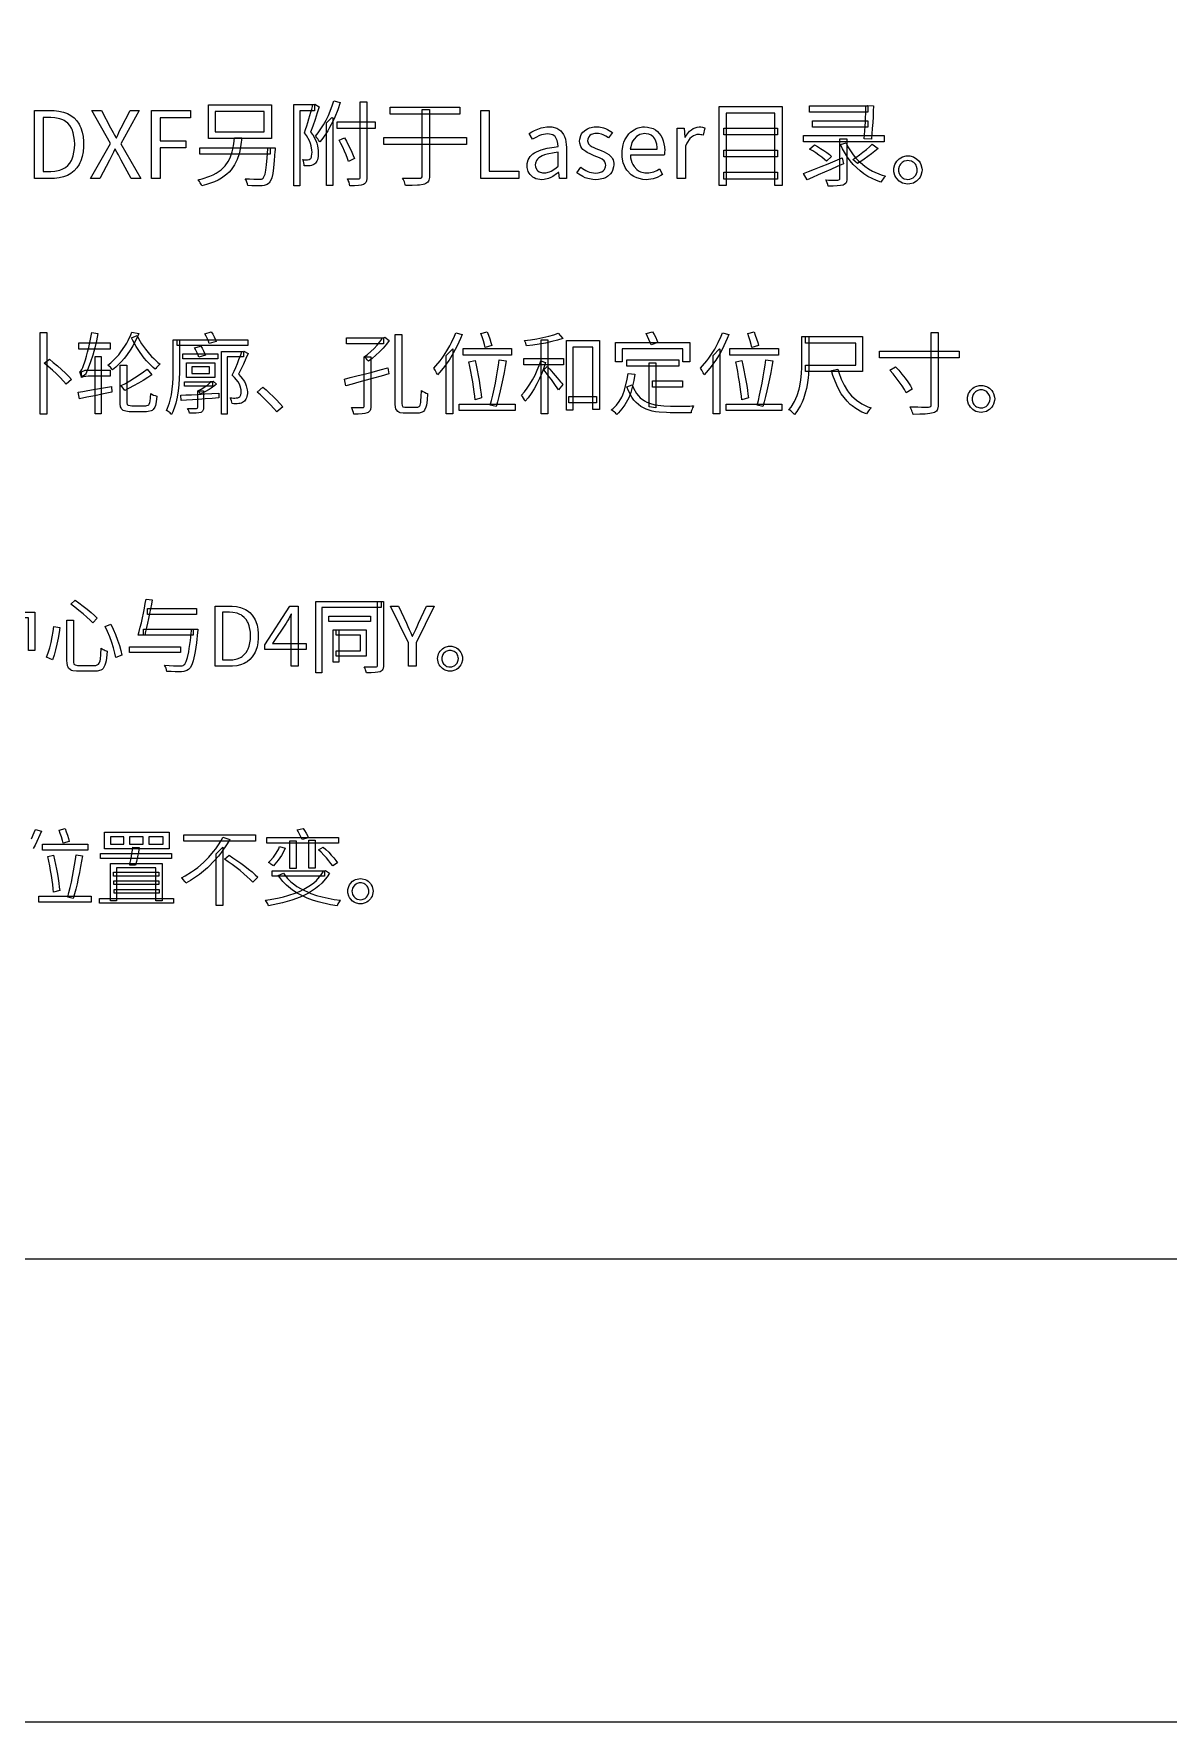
# Model space of a CAD drawing. Header units: millimetres. Extents: x 5 to 292, y 5 to 205.
# Drawn here: x 186.2 to 220.4, y 5 to 56 of the extents above; entities that cross this region are included whole.
import ezdxf

# ---------------------------------------------------------------- set-up
doc = ezdxf.new("R2010")
doc.units = ezdxf.units.MM
doc.layers.add('ANNOTATION', color=7, linetype='Continuous')
doc.layers.add('REFERENCE', color=8, linetype='Continuous')

msp = doc.modelspace()

# ---------------------------------------------------------------- linework, layer by layer
at = {"layer": 'ANNOTATION'}
for points in [[(186.209, 51.63), (186.209, 53.681), (186.722, 53.681), (186.799, 53.679), (186.944, 53.664), (187.077, 53.634), (187.197, 53.59), (187.253, 53.562), (187.305, 53.53), (187.4, 53.457), (187.481, 53.371), (187.549, 53.271), (187.578, 53.216), (187.603, 53.158), (187.644, 53.032), (187.672, 52.894), (187.685, 52.743), (187.687, 52.662), (187.685, 52.583), (187.672, 52.432), (187.644, 52.292), (187.603, 52.165), (187.578, 52.105), (187.549, 52.049), (187.481, 51.947), (187.401, 51.858), (187.307, 51.783), (187.256, 51.751), (187.201, 51.723), (187.083, 51.677), (186.952, 51.647), (186.809, 51.631), (186.732, 51.63), (186.209, 51.63)], [(187.9, 51.63), (188.498, 52.69), (187.939, 53.681), (188.224, 53.681), (188.504, 53.157), (188.543, 53.086), (188.58, 53.016), (188.619, 52.942), (188.666, 52.855), (188.678, 52.855), (188.717, 52.942), (188.751, 53.016), (188.786, 53.086), (188.823, 53.157), (189.097, 53.681), (189.369, 53.681), (188.809, 52.676), (189.411, 51.63), (189.125, 51.63), (188.823, 52.184), (188.781, 52.261), (188.737, 52.34), (188.692, 52.425), (188.644, 52.517), (188.633, 52.517), (188.589, 52.425), (188.547, 52.34), (188.507, 52.261), (188.468, 52.184), (188.174, 51.63), (187.9, 51.63)], [(189.738, 51.63), (189.738, 53.681), (190.919, 53.681), (190.919, 53.463), (189.996, 53.463), (189.996, 52.769), (190.779, 52.769), (190.779, 52.55), (189.996, 52.55), (189.996, 51.63), (189.738, 51.63)], [(191.456, 53.849), (193.359, 53.849), (193.359, 52.839), (191.456, 52.839), (191.456, 53.849)], [(191.664, 53.65), (191.664, 53.04), (193.141, 53.04), (193.141, 53.65), (191.664, 53.65)], [(194.031, 53.86), (194.664, 53.86), (194.664, 53.67), (194.219, 53.67), (194.219, 51.406), (194.031, 51.406), (194.031, 53.86)], [(194.599, 53.86), (194.633, 53.86), (194.666, 53.871), (194.801, 53.79), (194.741, 53.607), (194.676, 53.409), (194.609, 53.213), (194.543, 53.031), (194.607, 52.943), (194.699, 52.775), (194.728, 52.694), (194.747, 52.617), (194.77, 52.471), (194.773, 52.402), (194.767, 52.292), (194.749, 52.196), (194.735, 52.155), (194.693, 52.092), (194.666, 52.069), (194.638, 52.049), (194.569, 52.022), (194.529, 52.016), (194.444, 52.009), (194.35, 52.01), (194.347, 52.055), (194.339, 52.105), (194.324, 52.155), (194.303, 52.198), (194.345, 52.195), (194.383, 52.193), (194.419, 52.193), (194.451, 52.195), (194.496, 52.202), (194.532, 52.22), (194.546, 52.233), (194.567, 52.273), (194.574, 52.3), (194.582, 52.36), (194.585, 52.425), (194.582, 52.484), (194.56, 52.616), (194.54, 52.689), (194.512, 52.765), (194.421, 52.925), (194.359, 53.009), (194.393, 53.11), (194.427, 53.215), (194.461, 53.323), (194.493, 53.43), (194.523, 53.535), (194.552, 53.634), (194.578, 53.725), (194.599, 53.804), (194.599, 53.86)], [(195.243, 53.978), (195.436, 53.927), (195.36, 53.703), (195.271, 53.482), (195.222, 53.375), (195.117, 53.17), (195.061, 53.072), (195.003, 52.979), (194.883, 52.811), (194.82, 52.735), (194.805, 52.76), (194.784, 52.789), (194.759, 52.822), (194.733, 52.855), (194.709, 52.885), (194.686, 52.909), (194.772, 53.012), (194.934, 53.252), (195.009, 53.388), (195.079, 53.532), (195.196, 53.826), (195.243, 53.978)], [(196.043, 53.947), (196.245, 53.947), (196.245, 51.677), (196.243, 51.632), (196.231, 51.559), (196.221, 51.53), (196.207, 51.506), (196.166, 51.466), (196.138, 51.45), (196.072, 51.43), (195.984, 51.417), (195.872, 51.411), (195.73, 51.411), (195.719, 51.458), (195.702, 51.514), (195.681, 51.57), (195.66, 51.618), (195.768, 51.616), (195.864, 51.614), (195.939, 51.614), (195.984, 51.616), (196.013, 51.62), (196.031, 51.63), (196.04, 51.646), (196.043, 51.674), (196.043, 53.947)], [(196.945, 53.782), (199.049, 53.782), (199.049, 53.572), (196.945, 53.572), (196.945, 53.782)], [(197.913, 53.712), (198.134, 53.712), (198.134, 51.714), (198.132, 51.66), (198.114, 51.575), (198.099, 51.543), (198.079, 51.517), (198.022, 51.475), (197.985, 51.459), (197.942, 51.446), (197.832, 51.43), (197.766, 51.425), (197.606, 51.421), (197.409, 51.42), (197.401, 51.452), (197.389, 51.49), (197.374, 51.529), (197.357, 51.57), (197.339, 51.608), (197.322, 51.641), (197.434, 51.637), (197.541, 51.635), (197.638, 51.636), (197.721, 51.637), (197.787, 51.638), (197.829, 51.638), (197.869, 51.642), (197.894, 51.653), (197.908, 51.676), (197.913, 51.714), (197.913, 53.712)], [(199.678, 51.63), (199.678, 53.681), (199.936, 53.681), (199.936, 51.851), (200.834, 51.851), (200.834, 51.63), (199.678, 51.63)], [(206.879, 53.807), (208.779, 53.807), (208.779, 51.422), (208.561, 51.422), (208.561, 53.6), (207.089, 53.6), (207.089, 51.422), (206.879, 51.422), (206.879, 53.807)], [(209.611, 53.824), (211.371, 53.824), (211.371, 53.631), (209.611, 53.631), (209.611, 53.824)], [(211.309, 53.824), (211.334, 53.824), (211.371, 53.835), (211.536, 53.824), (211.533, 53.666), (211.526, 53.496), (211.515, 53.32), (211.504, 53.143), (211.491, 52.973), (211.477, 52.813), (211.259, 52.822), (211.269, 52.943), (211.278, 53.073), (211.286, 53.208), (211.294, 53.342), (211.3, 53.473), (211.305, 53.596), (211.308, 53.705), (211.309, 53.796), (211.309, 53.824)], [(186.467, 51.842), (186.699, 51.842), (186.814, 51.848), (186.969, 51.88), (187.059, 51.916), (187.101, 51.939), (187.14, 51.964), (187.21, 52.024), (187.27, 52.094), (187.32, 52.175), (187.341, 52.22), (187.376, 52.317), (187.416, 52.538), (187.421, 52.662), (187.416, 52.789), (187.376, 53.009), (187.341, 53.104), (187.32, 53.148), (187.27, 53.226), (187.21, 53.295), (187.14, 53.352), (187.101, 53.377), (187.059, 53.399), (186.969, 53.434), (186.814, 53.465), (186.699, 53.471), (186.467, 53.471), (186.467, 51.842)], [(195.022, 53.306), (195.187, 53.474), (195.212, 53.463), (195.212, 51.42), (195.022, 51.42), (195.022, 53.306)], [(195.346, 53.337), (196.494, 53.337), (196.494, 53.141), (195.346, 53.141), (195.346, 53.337)], [(201.523, 51.593), (201.461, 51.596), (201.348, 51.622), (201.296, 51.644), (201.248, 51.672), (201.169, 51.745), (201.138, 51.79), (201.113, 51.841), (201.084, 51.958), (201.081, 52.024), (201.084, 52.084), (201.112, 52.195), (201.168, 52.29), (201.251, 52.371), (201.303, 52.406), (201.363, 52.438), (201.507, 52.495), (201.684, 52.541), (201.895, 52.578), (202.013, 52.592), (202.006, 52.688), (201.986, 52.778), (201.97, 52.82), (201.923, 52.892), (201.892, 52.921), (201.855, 52.945), (201.758, 52.972), (201.699, 52.975), (201.634, 52.972), (201.51, 52.946), (201.451, 52.924), (201.341, 52.87), (201.243, 52.813), (201.145, 52.989), (201.221, 53.035), (201.307, 53.08), (201.404, 53.123), (201.508, 53.157), (201.564, 53.171), (201.68, 53.186), (201.741, 53.188), (201.829, 53.184), (201.979, 53.144), (202.042, 53.11), (202.096, 53.067), (202.181, 52.958), (202.212, 52.893), (202.236, 52.82), (202.264, 52.656), (202.267, 52.564), (202.267, 51.63), (202.057, 51.63), (202.035, 51.811), (202.027, 51.811), (201.972, 51.768), (201.855, 51.691), (201.793, 51.658), (201.728, 51.629), (201.593, 51.597), (201.523, 51.593)], [(203.146, 51.593), (203.067, 51.597), (202.912, 51.627), (202.836, 51.653), (202.764, 51.685), (202.637, 51.76), (202.581, 51.803), (202.704, 51.974), (202.754, 51.935), (202.858, 51.869), (202.911, 51.842), (202.966, 51.82), (203.088, 51.795), (203.154, 51.792), (203.225, 51.796), (203.338, 51.83), (203.38, 51.86), (203.412, 51.897), (203.449, 51.981), (203.454, 52.03), (203.451, 52.067), (203.425, 52.132), (203.402, 52.16), (203.343, 52.208), (203.27, 52.249), (203.19, 52.285), (203.107, 52.318), (203.001, 52.362), (202.898, 52.411), (202.849, 52.439), (202.765, 52.507), (202.73, 52.546), (202.702, 52.59), (202.669, 52.696), (202.665, 52.757), (202.668, 52.817), (202.699, 52.927), (202.726, 52.977), (202.76, 53.023), (202.85, 53.1), (202.905, 53.131), (202.967, 53.156), (203.108, 53.185), (203.188, 53.188), (203.257, 53.185), (203.388, 53.16), (203.45, 53.138), (203.508, 53.111), (203.612, 53.05), (203.658, 53.015), (203.535, 52.855), (203.455, 52.907), (203.374, 52.95), (203.331, 52.967), (203.24, 52.987), (203.191, 52.989), (203.123, 52.985), (203.016, 52.953), (202.976, 52.924), (202.947, 52.89), (202.912, 52.812), (202.908, 52.769), (202.911, 52.735), (202.934, 52.676), (202.954, 52.651), (202.979, 52.628), (203.04, 52.588), (203.076, 52.571), (203.153, 52.539), (203.235, 52.505), (203.319, 52.473), (203.402, 52.438), (203.48, 52.398), (203.55, 52.351), (203.582, 52.325), (203.635, 52.263), (203.656, 52.227), (203.674, 52.188), (203.694, 52.096), (203.697, 52.044), (203.693, 51.983), (203.662, 51.87), (203.634, 51.817), (203.599, 51.768), (203.507, 51.686), (203.45, 51.653), (203.385, 51.627), (203.233, 51.597), (203.146, 51.593)], [(204.674, 51.593), (204.574, 51.599), (204.39, 51.647), (204.304, 51.688), (204.226, 51.741), (204.095, 51.877), (204.043, 51.961), (204.02, 52.007), (203.984, 52.104), (203.952, 52.268), (203.946, 52.388), (203.95, 52.479), (203.978, 52.646), (204.002, 52.722), (204.033, 52.793), (204.109, 52.919), (204.154, 52.974), (204.204, 53.023), (204.314, 53.103), (204.374, 53.134), (204.436, 53.158), (204.562, 53.185), (204.626, 53.188), (204.72, 53.183), (204.885, 53.139), (204.956, 53.101), (205.02, 53.053), (205.122, 52.93), (205.162, 52.854), (205.193, 52.77), (205.229, 52.58), (205.234, 52.475), (205.233, 52.434), (205.231, 52.396), (205.227, 52.361), (205.222, 52.329), (204.198, 52.329), (204.206, 52.251), (204.243, 52.11), (204.272, 52.048), (204.308, 51.992), (204.395, 51.899), (204.447, 51.863), (204.504, 51.834), (204.631, 51.802), (204.702, 51.797), (204.757, 51.799), (204.858, 51.815), (204.905, 51.829), (204.995, 51.868), (205.082, 51.918), (205.172, 51.747), (205.121, 51.716), (205.011, 51.662), (204.951, 51.638), (204.887, 51.618), (204.749, 51.596), (204.674, 51.593)], [(205.609, 51.63), (205.609, 53.149), (205.819, 53.149), (205.843, 52.872), (205.849, 52.872), (205.89, 52.941), (205.986, 53.056), (206.041, 53.103), (206.098, 53.14), (206.218, 53.183), (206.28, 53.188), (206.329, 53.187), (206.371, 53.181), (206.408, 53.171), (206.443, 53.155), (206.395, 52.934), (206.358, 52.944), (206.325, 52.952), (206.29, 52.957), (206.247, 52.959), (206.2, 52.954), (206.1, 52.914), (206.048, 52.879), (205.997, 52.832), (205.906, 52.696), (205.866, 52.606), (205.866, 51.63), (205.609, 51.63)], [(207.025, 53.146), (208.642, 53.146), (208.642, 52.945), (207.025, 52.945), (207.025, 53.146)], [(209.695, 53.373), (211.371, 53.373), (211.371, 53.18), (209.695, 53.18), (209.695, 53.373)], [(192.246, 52.853), (192.467, 52.853), (192.44, 52.653), (192.405, 52.463), (192.383, 52.373), (192.325, 52.2), (192.289, 52.118), (192.247, 52.039), (192.144, 51.891), (192.082, 51.822), (192.012, 51.757), (191.847, 51.637), (191.75, 51.582), (191.644, 51.531), (191.399, 51.443), (191.26, 51.406), (191.247, 51.435), (191.23, 51.467), (191.209, 51.501), (191.186, 51.535), (191.163, 51.565), (191.14, 51.59), (191.272, 51.623), (191.502, 51.699), (191.6, 51.743), (191.689, 51.79), (191.842, 51.895), (191.905, 51.953), (191.962, 52.014), (192.055, 52.144), (192.092, 52.213), (192.123, 52.285), (192.174, 52.436), (192.192, 52.515), (192.222, 52.68), (192.246, 52.853)], [(191.202, 52.556), (193.326, 52.556), (193.326, 52.363), (191.202, 52.363), (191.202, 52.556)], [(193.251, 52.556), (193.474, 52.556), (193.474, 52.556), (193.473, 52.537), (193.471, 52.518), (193.47, 52.497), (193.468, 52.476), (193.466, 52.458), (193.445, 52.176), (193.422, 51.951), (193.397, 51.778), (193.369, 51.649), (193.353, 51.6), (193.316, 51.523), (193.295, 51.495), (193.273, 51.475), (193.226, 51.444), (193.201, 51.434), (193.144, 51.42), (193.077, 51.411), (192.999, 51.407), (192.892, 51.407), (192.77, 51.41), (192.643, 51.417), (192.636, 51.467), (192.62, 51.522), (192.598, 51.575), (192.57, 51.621), (192.701, 51.614), (192.824, 51.609), (192.925, 51.605), (192.99, 51.604), (193.03, 51.606), (193.06, 51.61), (193.084, 51.619), (193.108, 51.635), (193.124, 51.655), (193.153, 51.717), (193.166, 51.761), (193.19, 51.879), (193.212, 52.042), (193.232, 52.256), (193.251, 52.522), (193.251, 52.556)], [(195.405, 52.788), (195.568, 52.861), (195.624, 52.757), (195.681, 52.645), (195.736, 52.532), (195.787, 52.423), (195.831, 52.32), (195.864, 52.229), (195.69, 52.145), (195.658, 52.237), (195.615, 52.342), (195.566, 52.454), (195.513, 52.57), (195.459, 52.683), (195.405, 52.788)], [(196.751, 52.864), (199.245, 52.864), (199.245, 52.654), (196.751, 52.654), (196.751, 52.864)], [(204.195, 52.511), (205.01, 52.511), (205.008, 52.567), (204.996, 52.668), (204.971, 52.756), (204.933, 52.83), (204.91, 52.862), (204.884, 52.891), (204.824, 52.937), (204.755, 52.967), (204.675, 52.982), (204.632, 52.984), (204.58, 52.981), (204.479, 52.953), (204.432, 52.928), (204.387, 52.897), (204.309, 52.817), (204.275, 52.769), (204.247, 52.714), (204.207, 52.585), (204.195, 52.511)], [(209.423, 52.923), (211.866, 52.923), (211.866, 52.735), (209.423, 52.735), (209.423, 52.923)], [(209.611, 52.517), (209.753, 52.645), (209.845, 52.594), (209.941, 52.536), (210.036, 52.474), (210.127, 52.412), (210.206, 52.351), (210.268, 52.296), (210.12, 52.147), (210.06, 52.206), (209.982, 52.269), (209.893, 52.335), (209.799, 52.4), (209.704, 52.463), (209.611, 52.517)], [(210.525, 52.825), (210.738, 52.825), (210.738, 51.632), (210.737, 51.59), (210.724, 51.523), (210.713, 51.498), (210.698, 51.477), (210.652, 51.444), (210.621, 51.431), (210.545, 51.415), (210.447, 51.406), (210.324, 51.401), (210.173, 51.4), (210.161, 51.444), (210.144, 51.494), (210.122, 51.543), (210.1, 51.585), (210.182, 51.582), (210.258, 51.581), (210.328, 51.58), (210.389, 51.581), (210.436, 51.582), (210.467, 51.582), (210.495, 51.587), (210.513, 51.596), (210.522, 51.612), (210.525, 51.635), (210.525, 52.825)], [(210.713, 52.707), (210.769, 52.589), (210.907, 52.369), (210.988, 52.266), (211.078, 52.17), (211.281, 51.997), (211.393, 51.92), (211.512, 51.852), (211.767, 51.742), (211.902, 51.7), (211.879, 51.675), (211.853, 51.646), (211.827, 51.614), (211.803, 51.581), (211.782, 51.547), (211.766, 51.518), (211.626, 51.567), (211.366, 51.693), (211.246, 51.769), (211.133, 51.855), (210.928, 52.048), (210.836, 52.157), (210.752, 52.273), (210.606, 52.521), (210.545, 52.654), (210.713, 52.707)], [(211.502, 52.665), (211.682, 52.533), (211.583, 52.454), (211.477, 52.371), (211.368, 52.29), (211.26, 52.213), (211.156, 52.143), (211.057, 52.083), (210.915, 52.201), (211.011, 52.264), (211.114, 52.339), (211.221, 52.42), (211.324, 52.505), (211.42, 52.589), (211.502, 52.665)], [(201.595, 51.8), (201.649, 51.803), (201.754, 51.828), (201.804, 51.85), (201.854, 51.879), (201.959, 51.953), (202.013, 51.999), (202.013, 52.421), (201.892, 52.406), (201.688, 52.366), (201.606, 52.341), (201.536, 52.314), (201.429, 52.251), (201.391, 52.216), (201.363, 52.177), (201.331, 52.09), (201.327, 52.041), (201.332, 51.98), (201.371, 51.887), (201.405, 51.855), (201.446, 51.831), (201.542, 51.804), (201.595, 51.8)], [(207.025, 52.483), (208.642, 52.483), (208.642, 52.282), (207.025, 52.282), (207.025, 52.483)], [(209.426, 51.781), (209.581, 51.842), (209.762, 51.912), (209.96, 51.99), (210.169, 52.074), (210.382, 52.162), (210.595, 52.251), (210.637, 52.072), (210.446, 51.987), (210.251, 51.901), (210.059, 51.816), (209.873, 51.737), (209.699, 51.663), (209.538, 51.593), (209.426, 51.781)], [(212.577, 52.313), (212.636, 52.309), (212.743, 52.28), (212.792, 52.255), (212.838, 52.224), (212.915, 52.147), (212.946, 52.101), (212.972, 52.052), (213.001, 51.945), (213.005, 51.887), (213.001, 51.83), (212.972, 51.722), (212.946, 51.673), (212.915, 51.627), (212.838, 51.549), (212.792, 51.518), (212.743, 51.492), (212.636, 51.463), (212.577, 51.459), (212.52, 51.463), (212.412, 51.492), (212.363, 51.518), (212.317, 51.549), (212.24, 51.627), (212.209, 51.673), (212.184, 51.722), (212.155, 51.83), (212.152, 51.887), (212.155, 51.945), (212.184, 52.052), (212.209, 52.101), (212.24, 52.147), (212.318, 52.224), (212.364, 52.255), (212.414, 52.28), (212.521, 52.309), (212.577, 52.313)], [(212.577, 51.602), (212.635, 51.607), (212.736, 51.648), (212.78, 51.684), (212.816, 51.728), (212.857, 51.829), (212.862, 51.887), (212.86, 51.924), (212.841, 51.994), (212.825, 52.027), (212.804, 52.058), (212.753, 52.109), (212.722, 52.13), (212.689, 52.147), (212.616, 52.167), (212.577, 52.17), (212.54, 52.167), (212.47, 52.147), (212.437, 52.13), (212.406, 52.109), (212.354, 52.058), (212.333, 52.027), (212.316, 51.994), (212.297, 51.924), (212.294, 51.887), (212.297, 51.849), (212.316, 51.777), (212.333, 51.743), (212.354, 51.712), (212.406, 51.66), (212.437, 51.639), (212.47, 51.623), (212.54, 51.604), (212.577, 51.602)], [(207.025, 51.817), (208.642, 51.817), (208.642, 51.613), (207.025, 51.613), (207.025, 51.817)], [(186.372, 46.981), (186.582, 46.981), (186.582, 44.513), (186.372, 44.513), (186.372, 46.981)], [(187.629, 45.617), (187.623, 45.639), (187.614, 45.667), (187.604, 45.698), (187.593, 45.731), (187.581, 45.762), (187.57, 45.786), (187.586, 45.794), (187.617, 45.828), (187.632, 45.855), (187.662, 45.923), (187.693, 46.007), (187.714, 46.063), (187.742, 46.149), (187.775, 46.258), (187.81, 46.385), (187.846, 46.526), (187.88, 46.675), (187.91, 46.828), (187.932, 46.981), (188.12, 46.943), (188.078, 46.728), (188.025, 46.51), (187.964, 46.295), (187.897, 46.09), (187.828, 45.898), (187.758, 45.725), (187.758, 45.722), (187.758, 45.722), (187.739, 45.711), (187.718, 45.699), (187.693, 45.683), (187.668, 45.665), (187.648, 45.648), (187.634, 45.632), (187.629, 45.617)], [(189.146, 46.987), (189.358, 46.949), (189.274, 46.763), (189.173, 46.572), (189.115, 46.475), (188.984, 46.284), (188.911, 46.19), (188.832, 46.099), (188.657, 45.926), (188.56, 45.845), (188.542, 45.87), (188.52, 45.897), (188.496, 45.925), (188.469, 45.951), (188.444, 45.974), (188.421, 45.993), (188.511, 46.065), (188.674, 46.22), (188.747, 46.303), (188.815, 46.389), (188.936, 46.562), (188.989, 46.651), (189.036, 46.738), (189.115, 46.906), (189.146, 46.987)], [(191.348, 46.941), (191.544, 46.997), (191.586, 46.927), (191.627, 46.849), (191.662, 46.774), (191.686, 46.71), (191.482, 46.645), (191.46, 46.712), (191.427, 46.789), (191.388, 46.868), (191.348, 46.941)], [(198.925, 46.97), (199.116, 46.914), (199.069, 46.8), (198.967, 46.575), (198.91, 46.464), (198.85, 46.355), (198.723, 46.146), (198.656, 46.047), (198.587, 45.952), (198.446, 45.778), (198.374, 45.7), (198.361, 45.728), (198.344, 45.762), (198.323, 45.8), (198.3, 45.839), (198.279, 45.873), (198.259, 45.899), (198.324, 45.967), (198.452, 46.119), (198.514, 46.202), (198.575, 46.29), (198.689, 46.475), (198.743, 46.572), (198.795, 46.671), (198.885, 46.87), (198.925, 46.97)], [(199.687, 46.949), (199.878, 47), (199.916, 46.896), (199.955, 46.784), (199.989, 46.675), (200.015, 46.581), (199.814, 46.522), (199.792, 46.617), (199.761, 46.729), (199.725, 46.844), (199.687, 46.949)], [(202.021, 46.957), (202.155, 46.799), (202.002, 46.747), (201.827, 46.7), (201.639, 46.659), (201.443, 46.624), (201.248, 46.595), (201.059, 46.57), (201.051, 46.608), (201.037, 46.651), (201.019, 46.694), (201.003, 46.731), (201.183, 46.758), (201.371, 46.789), (201.556, 46.825), (201.732, 46.865), (201.889, 46.91), (202.021, 46.957)], [(204.671, 46.943), (204.869, 47), (204.915, 46.918), (204.962, 46.829), (205.002, 46.743), (205.028, 46.67), (204.821, 46.605), (204.796, 46.678), (204.759, 46.766), (204.716, 46.859), (204.671, 46.943)], [(206.98, 46.97), (207.171, 46.914), (207.125, 46.8), (207.022, 46.575), (206.965, 46.464), (206.905, 46.355), (206.778, 46.146), (206.711, 46.047), (206.642, 45.952), (206.501, 45.778), (206.429, 45.7), (206.416, 45.728), (206.399, 45.762), (206.378, 45.8), (206.355, 45.839), (206.334, 45.873), (206.314, 45.899), (206.379, 45.967), (206.507, 46.119), (206.569, 46.202), (206.63, 46.29), (206.744, 46.475), (206.798, 46.572), (206.85, 46.671), (206.94, 46.87), (206.98, 46.97)], [(207.742, 46.949), (207.933, 47), (207.971, 46.896), (208.01, 46.784), (208.044, 46.675), (208.07, 46.581), (207.869, 46.522), (207.847, 46.617), (207.816, 46.729), (207.78, 46.844), (207.742, 46.949)], [(213.284, 46.981), (213.496, 46.981), (213.496, 44.812), (213.494, 44.754), (213.477, 44.663), (213.461, 44.63), (213.441, 44.603), (213.38, 44.561), (213.341, 44.546), (213.24, 44.526), (213.104, 44.514), (212.935, 44.508), (212.734, 44.505), (212.726, 44.54), (212.712, 44.578), (212.696, 44.619), (212.679, 44.66), (212.661, 44.698), (212.643, 44.731), (212.765, 44.729), (212.881, 44.727), (212.987, 44.726), (213.079, 44.726), (213.198, 44.726), (213.239, 44.732), (213.266, 44.746), (213.28, 44.771), (213.284, 44.812), (213.284, 46.981)], [(187.543, 46.664), (188.493, 46.664), (188.493, 46.471), (187.543, 46.471), (187.543, 46.664)], [(189.302, 46.882), (189.343, 46.8), (189.439, 46.637), (189.494, 46.555), (189.552, 46.476), (189.675, 46.324), (189.739, 46.253), (189.805, 46.187), (189.934, 46.071), (189.997, 46.022), (189.972, 46.003), (189.945, 45.978), (189.917, 45.95), (189.892, 45.921), (189.869, 45.892), (189.849, 45.867), (189.785, 45.922), (189.653, 46.052), (189.586, 46.126), (189.52, 46.205), (189.394, 46.373), (189.334, 46.462), (189.277, 46.552), (189.176, 46.731), (189.133, 46.82), (189.302, 46.882)], [(190.397, 46.753), (190.583, 46.753), (190.583, 45.926), (190.581, 45.763), (190.574, 45.586), (190.562, 45.401), (190.542, 45.212), (190.512, 45.023), (190.471, 44.839), (190.446, 44.749), (190.383, 44.581), (190.346, 44.503), (190.325, 44.523), (190.299, 44.546), (190.27, 44.569), (190.24, 44.59), (190.212, 44.607), (190.188, 44.618), (190.222, 44.692), (190.279, 44.848), (190.302, 44.93), (190.338, 45.098), (190.364, 45.269), (190.38, 45.441), (190.39, 45.611), (190.396, 45.773), (190.397, 45.926), (190.397, 46.753)], [(190.51, 46.753), (192.65, 46.753), (192.65, 46.581), (190.51, 46.581), (190.51, 46.753)], [(191.039, 46.511), (191.227, 46.565), (191.267, 46.499), (191.308, 46.425), (191.342, 46.354), (191.364, 46.294), (191.17, 46.232), (191.149, 46.294), (191.117, 46.367), (191.079, 46.443), (191.039, 46.511)], [(192.457, 46.406), (192.492, 46.406), (192.521, 46.415), (192.655, 46.342), (192.589, 46.188), (192.514, 46.025), (192.436, 45.864), (192.36, 45.714), (192.434, 45.638), (192.542, 45.496), (192.576, 45.429), (192.6, 45.364), (192.629, 45.241), (192.634, 45.182), (192.632, 45.131), (192.619, 45.04), (192.607, 44.999), (192.591, 44.963), (192.547, 44.904), (192.518, 44.881), (192.487, 44.861), (192.451, 44.847), (192.412, 44.836), (192.371, 44.828), (192.325, 44.826), (192.274, 44.825), (192.221, 44.826), (192.169, 44.828), (192.164, 44.869), (192.153, 44.916), (192.137, 44.964), (192.116, 45.005), (192.166, 45.001), (192.214, 44.998), (192.258, 44.998), (192.296, 45), (192.321, 45.001), (192.345, 45.006), (192.367, 45.014), (192.387, 45.024), (192.403, 45.036), (192.427, 45.07), (192.435, 45.091), (192.445, 45.14), (192.449, 45.196), (192.444, 45.248), (192.415, 45.36), (192.391, 45.42), (192.357, 45.482), (192.249, 45.618), (192.175, 45.69), (192.23, 45.804), (192.282, 45.923), (192.332, 46.043), (192.379, 46.159), (192.421, 46.268), (192.457, 46.361), (192.457, 46.406)], [(195.625, 46.82), (196.747, 46.82), (196.747, 46.632), (195.625, 46.632), (195.625, 46.82)], [(196.691, 46.82), (196.739, 46.82), (196.78, 46.833), (196.919, 46.734), (196.832, 46.621), (196.733, 46.506), (196.625, 46.394), (196.514, 46.288), (196.401, 46.193), (196.291, 46.111), (196.275, 46.132), (196.253, 46.155), (196.229, 46.18), (196.206, 46.204), (196.184, 46.225), (196.162, 46.243), (196.262, 46.316), (196.362, 46.403), (196.459, 46.497), (196.55, 46.594), (196.629, 46.69), (196.691, 46.777), (196.691, 46.82)], [(197.091, 46.919), (197.292, 46.919), (197.292, 44.881), (197.294, 44.835), (197.306, 44.768), (197.316, 44.748), (197.332, 44.735), (197.383, 44.72), (197.419, 44.718), (197.48, 44.718), (197.582, 44.718), (197.686, 44.718), (197.757, 44.718), (197.782, 44.72), (197.822, 44.741), (197.837, 44.759), (197.85, 44.784), (197.869, 44.86), (197.875, 44.911), (197.884, 45.044), (197.891, 45.225), (197.934, 45.197), (197.984, 45.17), (198.033, 45.148), (198.076, 45.134), (198.061, 44.934), (198.039, 44.781), (198.023, 44.72), (197.978, 44.627), (197.949, 44.594), (197.914, 44.57), (197.823, 44.541), (197.768, 44.538), (197.698, 44.538), (197.582, 44.538), (197.466, 44.538), (197.394, 44.538), (197.338, 44.54), (197.247, 44.555), (197.21, 44.569), (197.18, 44.587), (197.134, 44.64), (197.118, 44.675), (197.106, 44.716), (197.093, 44.822), (197.091, 44.887), (197.091, 46.919)], [(198.64, 46.281), (198.839, 46.479), (198.842, 46.476), (198.842, 44.516), (198.64, 44.516), (198.64, 46.281)], [(199.148, 46.492), (200.611, 46.492), (200.611, 46.296), (199.148, 46.296), (199.148, 46.492)], [(201.505, 46.755), (201.704, 46.755), (201.704, 44.516), (201.505, 44.516), (201.505, 46.755)], [(202.267, 46.731), (203.266, 46.731), (203.266, 44.651), (203.063, 44.651), (203.063, 46.538), (202.464, 46.538), (202.464, 44.632), (202.267, 44.632), (202.267, 46.731)], [(203.747, 46.678), (205.992, 46.678), (205.992, 46.093), (205.785, 46.093), (205.785, 46.487), (203.946, 46.487), (203.946, 46.093), (203.747, 46.093), (203.747, 46.678)], [(206.695, 46.281), (206.894, 46.479), (206.897, 46.476), (206.897, 44.516), (206.695, 44.516), (206.695, 46.281)], [(207.203, 46.492), (208.666, 46.492), (208.666, 46.296), (207.203, 46.296), (207.203, 46.492)], [(209.375, 46.852), (209.59, 46.852), (209.59, 46.093), (209.586, 45.91), (209.573, 45.71), (209.563, 45.605), (209.533, 45.394), (209.513, 45.287), (209.488, 45.18), (209.422, 44.971), (209.382, 44.869), (209.334, 44.77), (209.22, 44.586), (209.152, 44.5), (209.132, 44.525), (209.105, 44.552), (209.074, 44.58), (209.042, 44.606), (209.012, 44.628), (208.985, 44.643), (209.049, 44.723), (209.156, 44.894), (209.199, 44.983), (209.236, 45.075), (209.294, 45.263), (209.316, 45.359), (209.347, 45.551), (209.364, 45.741), (209.372, 45.923), (209.375, 46.093), (209.375, 46.852)], [(209.49, 46.852), (211.209, 46.852), (211.209, 45.797), (209.49, 45.797), (209.49, 45.993), (211.002, 45.993), (211.002, 46.653), (209.49, 46.653), (209.49, 46.852)], [(186.501, 46.047), (186.654, 46.168), (186.773, 46.074), (186.897, 45.969), (187.022, 45.859), (187.139, 45.751), (187.243, 45.65), (187.325, 45.561), (187.159, 45.418), (187.081, 45.511), (186.981, 45.616), (186.866, 45.727), (186.744, 45.84), (186.621, 45.948), (186.501, 46.047)], [(188.04, 46.254), (188.22, 46.254), (188.22, 44.524), (188.04, 44.524), (188.04, 46.254)], [(188.789, 45.993), (188.99, 45.993), (188.99, 44.881), (188.992, 44.848), (189.005, 44.801), (189.017, 44.787), (189.035, 44.778), (189.097, 44.767), (189.141, 44.766), (189.218, 44.766), (189.347, 44.766), (189.479, 44.766), (189.57, 44.766), (189.597, 44.768), (189.639, 44.781), (189.655, 44.793), (189.668, 44.81), (189.688, 44.863), (189.695, 44.9), (189.705, 45), (189.713, 45.136), (189.752, 45.113), (189.801, 45.089), (189.852, 45.07), (189.898, 45.056), (189.891, 44.968), (189.87, 44.824), (189.856, 44.767), (189.839, 44.72), (189.792, 44.648), (189.762, 44.624), (189.727, 44.606), (189.638, 44.586), (189.584, 44.583), (189.52, 44.583), (189.413, 44.583), (189.291, 44.583), (189.183, 44.583), (189.122, 44.583), (189.06, 44.585), (188.958, 44.598), (188.918, 44.609), (188.884, 44.624), (188.834, 44.67), (188.817, 44.7), (188.805, 44.736), (188.79, 44.827), (188.789, 44.881), (188.789, 45.993)], [(190.682, 46.334), (191.745, 46.334), (191.745, 46.181), (190.682, 46.181), (190.682, 46.334)], [(190.795, 46.06), (191.651, 46.06), (191.651, 45.62), (190.795, 45.62), (190.795, 46.06)], [(190.953, 45.936), (190.953, 45.741), (191.485, 45.741), (191.485, 45.936), (190.953, 45.936)], [(191.85, 46.406), (192.518, 46.406), (192.518, 46.24), (192.027, 46.24), (192.027, 44.508), (191.85, 44.508), (191.85, 46.406)], [(195.563, 45.569), (195.738, 45.613), (195.939, 45.664), (196.161, 45.721), (196.397, 45.783), (196.639, 45.848), (196.879, 45.913), (196.906, 45.725), (196.677, 45.662), (196.445, 45.597), (196.217, 45.533), (195.998, 45.473), (195.793, 45.417), (195.609, 45.365), (195.563, 45.569)], [(196.162, 46.243), (196.36, 46.243), (196.36, 44.761), (196.359, 44.719), (196.348, 44.65), (196.338, 44.623), (196.324, 44.599), (196.282, 44.562), (196.253, 44.549), (196.184, 44.529), (196.095, 44.518), (195.983, 44.513), (195.845, 44.513), (195.836, 44.558), (195.821, 44.613), (195.801, 44.668), (195.781, 44.715), (195.888, 44.713), (195.986, 44.712), (196.108, 44.712), (196.135, 44.715), (196.151, 44.723), (196.159, 44.739), (196.162, 44.763), (196.162, 46.243)], [(199.325, 46.093), (199.507, 46.135), (199.541, 45.99), (199.573, 45.837), (199.603, 45.682), (199.631, 45.528), (199.656, 45.379), (199.676, 45.238), (199.693, 45.11), (199.706, 45), (199.507, 44.941), (199.497, 45.056), (199.482, 45.188), (199.462, 45.331), (199.439, 45.483), (199.412, 45.639), (199.384, 45.796), (199.354, 45.948), (199.325, 46.093)], [(200.235, 46.154), (200.447, 46.119), (200.416, 45.948), (200.383, 45.767), (200.346, 45.582), (200.307, 45.397), (200.267, 45.216), (200.226, 45.044), (200.184, 44.884), (200.144, 44.742), (199.967, 44.782), (200.007, 44.927), (200.046, 45.089), (200.084, 45.264), (200.121, 45.448), (200.155, 45.635), (200.187, 45.819), (200.214, 45.994), (200.235, 46.154)], [(201.494, 46.119), (201.637, 46.071), (201.584, 45.911), (201.521, 45.747), (201.45, 45.584), (201.372, 45.424), (201.289, 45.271), (201.201, 45.13), (201.112, 45.004), (201.022, 44.898), (201.001, 44.943), (200.972, 44.994), (200.94, 45.044), (200.912, 45.086), (200.998, 45.18), (201.084, 45.291), (201.167, 45.415), (201.247, 45.55), (201.321, 45.691), (201.388, 45.836), (201.446, 45.98), (201.494, 46.119)], [(200.976, 46.187), (202.174, 46.187), (202.174, 45.999), (200.976, 45.999), (200.976, 46.187)], [(201.69, 45.945), (201.721, 45.913), (201.763, 45.867), (201.814, 45.81), (201.87, 45.746), (201.929, 45.679), (201.987, 45.612), (202.042, 45.548), (202.09, 45.49), (202.129, 45.442), (202.155, 45.408), (202.031, 45.241), (201.992, 45.302), (201.94, 45.378), (201.879, 45.463), (201.814, 45.553), (201.748, 45.641), (201.685, 45.723), (201.63, 45.794), (201.588, 45.848), (201.69, 45.945)], [(204.093, 46.154), (205.662, 46.154), (205.662, 45.958), (204.093, 45.958), (204.093, 46.154)], [(204.762, 46.063), (204.971, 46.063), (204.971, 44.701), (204.762, 44.731), (204.762, 46.063)], [(207.38, 46.093), (207.562, 46.135), (207.596, 45.99), (207.628, 45.837), (207.658, 45.682), (207.686, 45.528), (207.711, 45.379), (207.731, 45.238), (207.748, 45.11), (207.761, 45), (207.562, 44.941), (207.552, 45.056), (207.537, 45.188), (207.518, 45.331), (207.494, 45.483), (207.467, 45.639), (207.439, 45.796), (207.409, 45.948), (207.38, 46.093)], [(208.29, 46.154), (208.502, 46.119), (208.471, 45.948), (208.438, 45.767), (208.401, 45.582), (208.362, 45.397), (208.322, 45.216), (208.281, 45.044), (208.239, 44.884), (208.199, 44.742), (208.022, 44.782), (208.062, 44.927), (208.101, 45.089), (208.139, 45.264), (208.176, 45.448), (208.21, 45.635), (208.242, 45.819), (208.269, 45.994), (208.29, 46.154)], [(211.722, 46.409), (214.13, 46.409), (214.13, 46.21), (211.722, 46.21), (211.722, 46.409)], [(212.03, 45.837), (212.2, 45.942), (212.3, 45.837), (212.399, 45.722), (212.493, 45.601), (212.579, 45.483), (212.652, 45.37), (212.704, 45.268), (212.522, 45.153), (212.472, 45.255), (212.402, 45.369), (212.319, 45.489), (212.226, 45.612), (212.129, 45.73), (212.03, 45.837)], [(187.629, 45.617), (187.629, 45.784), (187.739, 45.837), (188.488, 45.837), (188.488, 45.655), (187.822, 45.655), (187.758, 45.652), (187.7, 45.644), (187.655, 45.632), (187.629, 45.617)], [(189.611, 45.872), (189.75, 45.703), (189.626, 45.619), (189.488, 45.532), (189.344, 45.447), (189.199, 45.366), (189.06, 45.292), (188.931, 45.228), (188.821, 45.376), (188.948, 45.441), (189.085, 45.519), (189.228, 45.606), (189.369, 45.696), (189.499, 45.786), (189.611, 45.872)], [(190.738, 45.491), (191.584, 45.491), (191.584, 45.351), (190.738, 45.351), (190.738, 45.491)], [(191.514, 45.493), (191.56, 45.493), (191.6, 45.504), (191.705, 45.416), (191.654, 45.374), (191.541, 45.293), (191.478, 45.255), (191.348, 45.186), (191.219, 45.128), (191.2, 45.151), (191.177, 45.175), (191.153, 45.199), (191.133, 45.217), (191.24, 45.27), (191.346, 45.332), (191.441, 45.398), (191.514, 45.462), (191.514, 45.493)], [(204.129, 45.741), (204.332, 45.719), (204.301, 45.523), (204.208, 45.167), (204.147, 45.008), (204.113, 44.933), (204.035, 44.793), (203.945, 44.667), (203.843, 44.554), (203.787, 44.503), (203.77, 44.523), (203.744, 44.547), (203.714, 44.573), (203.683, 44.598), (203.652, 44.621), (203.623, 44.637), (203.678, 44.682), (203.778, 44.783), (203.863, 44.897), (203.936, 45.025), (203.967, 45.094), (204.021, 45.24), (204.102, 45.563), (204.129, 45.741)], [(204.257, 45.397), (204.295, 45.3), (204.386, 45.134), (204.44, 45.066), (204.498, 45.006), (204.629, 44.908), (204.7, 44.871), (204.776, 44.84), (204.939, 44.794), (205.026, 44.779), (205.212, 44.761), (205.412, 44.755), (205.508, 44.755), (205.66, 44.755), (205.833, 44.755), (205.918, 44.755), (205.994, 44.756), (206.058, 44.758), (206.105, 44.758), (206.09, 44.731), (206.075, 44.698), (206.06, 44.661), (206.047, 44.623), (206.036, 44.586), (206.029, 44.554), (205.895, 44.554), (205.401, 44.554), (205.284, 44.556), (205.063, 44.571), (204.959, 44.585), (204.86, 44.604), (204.678, 44.661), (204.594, 44.699), (204.515, 44.745), (204.371, 44.864), (204.306, 44.936), (204.245, 45.019), (204.139, 45.219), (204.093, 45.335), (204.257, 45.397)], [(204.867, 45.518), (205.771, 45.518), (205.771, 45.33), (204.867, 45.33), (204.867, 45.518)], [(210.465, 45.872), (210.494, 45.767), (210.565, 45.567), (210.653, 45.383), (210.758, 45.214), (210.817, 45.135), (210.88, 45.061), (211.023, 44.93), (211.186, 44.822), (211.37, 44.736), (211.469, 44.701), (211.444, 44.677), (211.418, 44.648), (211.392, 44.615), (211.368, 44.581), (211.347, 44.547), (211.329, 44.516), (211.192, 44.574), (211.005, 44.679), (210.892, 44.761), (210.839, 44.806), (210.741, 44.904), (210.568, 45.126), (210.495, 45.251), (210.428, 45.384), (210.315, 45.675), (210.269, 45.832), (210.465, 45.872)], [(187.524, 45.174), (187.662, 45.197), (187.817, 45.222), (187.986, 45.251), (188.164, 45.282), (188.348, 45.315), (188.531, 45.349), (188.545, 45.171), (188.287, 45.12), (188.029, 45.068), (187.785, 45.019), (187.567, 44.978), (187.524, 45.174)], [(190.62, 45.083), (190.773, 45.091), (190.949, 45.099), (191.142, 45.108), (191.346, 45.12), (191.558, 45.134), (191.772, 45.147), (191.769, 45), (191.565, 44.984), (191.361, 44.97), (191.162, 44.957), (190.972, 44.944), (190.795, 44.933), (190.633, 44.922), (190.62, 45.083)], [(191.133, 45.217), (191.31, 45.217), (191.31, 44.715), (191.306, 44.66), (191.292, 44.618), (191.282, 44.602), (191.248, 44.575), (191.224, 44.565), (191.165, 44.55), (191.091, 44.543), (190.998, 44.541), (190.883, 44.54), (190.875, 44.576), (190.862, 44.615), (190.846, 44.652), (190.829, 44.685), (190.916, 44.683), (190.995, 44.682), (191.056, 44.681), (191.093, 44.683), (191.113, 44.687), (191.125, 44.693), (191.131, 44.704), (191.133, 44.72), (191.133, 45.217)], [(193.52, 44.576), (193.43, 44.683), (193.332, 44.79), (193.229, 44.896), (193.126, 44.997), (193.025, 45.091), (192.927, 45.174), (193.101, 45.327), (193.2, 45.243), (193.305, 45.147), (193.411, 45.044), (193.516, 44.938), (193.614, 44.833), (193.702, 44.731), (193.52, 44.576)], [(202.34, 45.045), (203.175, 45.045), (203.175, 44.852), (202.34, 44.852), (202.34, 45.045)], [(214.788, 45.381), (214.844, 45.378), (214.947, 45.35), (214.994, 45.326), (215.038, 45.296), (215.112, 45.222), (215.142, 45.178), (215.167, 45.131), (215.195, 45.028), (215.199, 44.973), (215.195, 44.918), (215.167, 44.815), (215.142, 44.767), (215.112, 44.723), (215.038, 44.649), (214.994, 44.618), (214.947, 44.594), (214.844, 44.566), (214.788, 44.562), (214.733, 44.566), (214.63, 44.594), (214.582, 44.618), (214.538, 44.649), (214.465, 44.723), (214.435, 44.767), (214.411, 44.815), (214.383, 44.918), (214.38, 44.973), (214.383, 45.028), (214.411, 45.131), (214.435, 45.178), (214.465, 45.222), (214.539, 45.296), (214.584, 45.326), (214.632, 45.35), (214.734, 45.378), (214.788, 45.381)], [(214.788, 44.699), (214.843, 44.704), (214.941, 44.743), (214.982, 44.778), (215.017, 44.82), (215.057, 44.917), (215.062, 44.973), (215.059, 45.008), (215.041, 45.076), (215.025, 45.107), (215.006, 45.136), (214.957, 45.186), (214.927, 45.206), (214.895, 45.223), (214.826, 45.241), (214.788, 45.244), (214.752, 45.241), (214.685, 45.223), (214.653, 45.206), (214.624, 45.186), (214.574, 45.136), (214.554, 45.107), (214.538, 45.076), (214.519, 45.008), (214.517, 44.973), (214.519, 44.936), (214.538, 44.867), (214.554, 44.834), (214.574, 44.805), (214.624, 44.755), (214.653, 44.735), (214.685, 44.719), (214.752, 44.701), (214.788, 44.699)], [(199.032, 44.817), (200.721, 44.817), (200.721, 44.624), (199.032, 44.624), (199.032, 44.817)], [(207.087, 44.817), (208.776, 44.817), (208.776, 44.624), (207.087, 44.624), (207.087, 44.817)], [(187.302, 38.769), (187.428, 38.891), (187.548, 38.807), (187.673, 38.714), (187.799, 38.616), (187.916, 38.518), (188.019, 38.426), (188.102, 38.344), (187.968, 38.203), (187.888, 38.287), (187.787, 38.381), (187.672, 38.481), (187.548, 38.584), (187.423, 38.682), (187.302, 38.769)], [(189.577, 38.923), (189.762, 38.903), (189.737, 38.77), (189.709, 38.629), (189.68, 38.485), (189.65, 38.34), (189.619, 38.199), (189.589, 38.066), (189.56, 37.943), (189.532, 37.837), (189.337, 37.839), (189.367, 37.95), (189.398, 38.075), (189.431, 38.212), (189.463, 38.356), (189.494, 38.504), (189.523, 38.651), (189.551, 38.792), (189.577, 38.923)], [(194.701, 38.849), (196.676, 38.849), (196.676, 38.673), (194.881, 38.673), (194.881, 36.695), (194.701, 36.695), (194.701, 38.849)], [(196.562, 38.849), (196.745, 38.849), (196.745, 36.935), (196.744, 36.896), (196.732, 36.829), (196.722, 36.803), (196.708, 36.781), (196.668, 36.745), (196.641, 36.732), (196.575, 36.714), (196.487, 36.704), (196.372, 36.7), (196.228, 36.698), (196.223, 36.725), (196.214, 36.756), (196.203, 36.789), (196.19, 36.823), (196.176, 36.853), (196.161, 36.879), (196.272, 36.877), (196.374, 36.876), (196.502, 36.876), (196.532, 36.881), (196.55, 36.892), (196.559, 36.91), (196.562, 36.938), (196.562, 38.849)], [(184.218, 38.534), (186.213, 38.534), (186.213, 37.371), (186.022, 37.371), (186.022, 38.354), (184.403, 38.354), (184.403, 37.359), (184.218, 37.359), (184.218, 38.534)], [(187.186, 38.287), (187.379, 38.287), (187.379, 37.059), (187.381, 37.02), (187.396, 36.963), (187.41, 36.947), (187.43, 36.935), (187.499, 36.922), (187.547, 36.921), (187.638, 36.921), (187.778, 36.921), (187.924, 36.921), (188.025, 36.921), (188.061, 36.923), (188.118, 36.944), (188.14, 36.961), (188.158, 36.986), (188.185, 37.062), (188.194, 37.114), (188.208, 37.251), (188.218, 37.438), (188.244, 37.42), (188.274, 37.403), (188.305, 37.387), (188.338, 37.374), (188.369, 37.363), (188.396, 37.354), (188.389, 37.243), (188.366, 37.059), (188.351, 36.986), (188.333, 36.925), (188.28, 36.831), (188.246, 36.799), (188.206, 36.775), (188.099, 36.748), (188.032, 36.745), (187.964, 36.745), (187.847, 36.745), (187.714, 36.745), (187.599, 36.745), (187.532, 36.745), (187.469, 36.747), (187.364, 36.76), (187.323, 36.772), (187.288, 36.788), (187.235, 36.837), (187.217, 36.869), (187.203, 36.906), (187.188, 37.002), (187.186, 37.059), (187.186, 38.287)], [(189.617, 38.636), (191.099, 38.636), (191.099, 38.458), (189.617, 38.458), (189.617, 38.636)], [(191.656, 36.898), (191.656, 38.713), (192.109, 38.713), (192.178, 38.711), (192.306, 38.698), (192.424, 38.672), (192.53, 38.632), (192.579, 38.607), (192.625, 38.58), (192.709, 38.515), (192.781, 38.439), (192.841, 38.35), (192.866, 38.302), (192.889, 38.25), (192.925, 38.139), (192.95, 38.016), (192.962, 37.883), (192.963, 37.812), (192.962, 37.741), (192.95, 37.608), (192.925, 37.485), (192.889, 37.372), (192.866, 37.319), (192.841, 37.269), (192.781, 37.179), (192.71, 37.101), (192.627, 37.034), (192.582, 37.006), (192.533, 36.981), (192.429, 36.94), (192.313, 36.913), (192.186, 36.9), (192.119, 36.898), (191.656, 36.898)], [(191.884, 37.086), (192.089, 37.086), (192.191, 37.092), (192.328, 37.12), (192.408, 37.152), (192.445, 37.172), (192.479, 37.194), (192.541, 37.247), (192.594, 37.309), (192.639, 37.381), (192.657, 37.42), (192.688, 37.506), (192.724, 37.702), (192.728, 37.812), (192.724, 37.923), (192.688, 38.119), (192.657, 38.203), (192.639, 38.241), (192.594, 38.311), (192.541, 38.371), (192.479, 38.422), (192.445, 38.444), (192.408, 38.463), (192.328, 38.495), (192.191, 38.522), (192.089, 38.527), (191.884, 38.527), (191.884, 37.086)], [(193.951, 36.898), (193.951, 38.136), (193.952, 38.21), (193.956, 38.299), (193.96, 38.389), (193.963, 38.465), (193.953, 38.465), (193.918, 38.4), (193.883, 38.333), (193.846, 38.265), (193.807, 38.198), (193.394, 37.579), (194.406, 37.579), (194.406, 37.398), (193.159, 37.398), (193.159, 37.547), (193.914, 38.713), (194.163, 38.713), (194.163, 36.898), (193.951, 36.898)], [(195.097, 38.413), (196.354, 38.413), (196.354, 38.252), (195.097, 38.252), (195.097, 38.413)], [(197.5, 36.898), (197.5, 37.601), (196.956, 38.713), (197.198, 38.713), (197.433, 38.2), (197.477, 38.1), (197.52, 38.002), (197.564, 37.904), (197.612, 37.802), (197.621, 37.802), (197.67, 37.904), (197.715, 38.002), (197.76, 38.1), (197.805, 38.2), (198.037, 38.713), (198.275, 38.713), (197.728, 37.601), (197.728, 36.898), (197.5, 36.898)], [(186.79, 38.101), (186.968, 38.067), (186.947, 37.913), (186.919, 37.742), (186.884, 37.566), (186.844, 37.392), (186.8, 37.23), (186.753, 37.086), (186.565, 37.166), (186.616, 37.301), (186.663, 37.454), (186.705, 37.618), (186.74, 37.786), (186.769, 37.949), (186.79, 38.101)], [(188.339, 38.099), (188.512, 38.166), (188.583, 38.013), (188.651, 37.85), (188.714, 37.685), (188.77, 37.522), (188.815, 37.369), (188.847, 37.233), (188.664, 37.158), (188.633, 37.296), (188.589, 37.45), (188.536, 37.615), (188.475, 37.783), (188.409, 37.947), (188.339, 38.099)], [(189.493, 38.012), (190.993, 38.012), (190.993, 37.837), (189.493, 37.837), (189.493, 38.012)], [(190.946, 38.012), (191.136, 38.012), (191.136, 38.012), (191.135, 37.995), (191.134, 37.977), (191.133, 37.957), (191.131, 37.937), (191.129, 37.921), (191.094, 37.599), (191.057, 37.343), (191.038, 37.237), (190.998, 37.063), (190.977, 36.995), (190.954, 36.937), (190.904, 36.848), (190.876, 36.817), (190.852, 36.795), (190.802, 36.763), (190.776, 36.753), (190.716, 36.738), (190.641, 36.73), (190.561, 36.729), (190.453, 36.73), (190.329, 36.734), (190.198, 36.74), (190.192, 36.784), (190.177, 36.834), (190.156, 36.883), (190.129, 36.925), (190.269, 36.915), (190.402, 36.909), (190.514, 36.907), (190.587, 36.906), (190.629, 36.907), (190.664, 36.911), (190.691, 36.919), (190.715, 36.935), (190.741, 36.961), (190.786, 37.041), (190.807, 37.095), (190.827, 37.16), (190.863, 37.328), (190.88, 37.431), (190.912, 37.677), (190.943, 37.98), (190.946, 38.012)], [(195.223, 37.992), (195.394, 37.992), (195.394, 37.024), (195.223, 37.024), (195.223, 37.992)], [(195.314, 37.992), (196.221, 37.992), (196.221, 37.203), (195.314, 37.203), (195.314, 37.364), (196.047, 37.364), (196.047, 37.834), (195.314, 37.834), (195.314, 37.992)], [(189.072, 37.487), (190.616, 37.487), (190.616, 37.307), (189.072, 37.307), (189.072, 37.487)], [(198.753, 37.502), (198.805, 37.499), (198.9, 37.474), (198.943, 37.451), (198.983, 37.424), (199.051, 37.356), (199.079, 37.315), (199.102, 37.272), (199.128, 37.177), (199.131, 37.126), (199.128, 37.075), (199.102, 36.981), (199.079, 36.937), (199.051, 36.896), (198.983, 36.827), (198.943, 36.799), (198.9, 36.777), (198.805, 36.751), (198.753, 36.748), (198.702, 36.751), (198.607, 36.777), (198.563, 36.799), (198.523, 36.827), (198.455, 36.896), (198.427, 36.937), (198.405, 36.981), (198.38, 37.075), (198.376, 37.126), (198.38, 37.177), (198.405, 37.272), (198.427, 37.315), (198.455, 37.356), (198.523, 37.424), (198.564, 37.451), (198.609, 37.474), (198.703, 37.499), (198.753, 37.502)], [(198.753, 36.874), (198.804, 36.878), (198.893, 36.915), (198.932, 36.947), (198.964, 36.985), (199, 37.075), (199.005, 37.126), (199.003, 37.159), (198.986, 37.221), (198.972, 37.25), (198.954, 37.277), (198.908, 37.323), (198.881, 37.341), (198.852, 37.356), (198.788, 37.374), (198.753, 37.376), (198.72, 37.374), (198.658, 37.356), (198.629, 37.341), (198.602, 37.323), (198.556, 37.277), (198.537, 37.25), (198.522, 37.221), (198.505, 37.159), (198.503, 37.126), (198.505, 37.092), (198.522, 37.028), (198.537, 36.999), (198.556, 36.971), (198.602, 36.925), (198.629, 36.907), (198.658, 36.892), (198.72, 36.876), (198.753, 36.874)], [(186.948, 31.947), (187.126, 31.995), (187.162, 31.898), (187.198, 31.793), (187.23, 31.691), (187.254, 31.603), (187.066, 31.548), (187.046, 31.636), (187.017, 31.741), (186.983, 31.849), (186.948, 31.947)], [(188.321, 31.882), (190.274, 31.882), (190.274, 31.382), (188.321, 31.382), (188.321, 31.882)], [(188.502, 31.746), (188.502, 31.52), (188.901, 31.52), (188.901, 31.746), (188.502, 31.746)], [(189.074, 31.746), (189.074, 31.52), (189.488, 31.52), (189.488, 31.746), (189.074, 31.746)], [(189.661, 31.746), (189.661, 31.52), (190.086, 31.52), (190.086, 31.746), (189.661, 31.746)], [(191.895, 31.734), (192.099, 31.661), (192.025, 31.532), (191.854, 31.28), (191.757, 31.156), (191.654, 31.036), (191.43, 30.809), (191.309, 30.702), (191.183, 30.602), (190.917, 30.422), (190.776, 30.343), (190.761, 30.37), (190.74, 30.398), (190.692, 30.459), (190.669, 30.486), (190.648, 30.509), (190.75, 30.562), (190.946, 30.682), (191.041, 30.748), (191.133, 30.818), (191.306, 30.968), (191.388, 31.047), (191.467, 31.129), (191.612, 31.297), (191.678, 31.383), (191.74, 31.471), (191.849, 31.646), (191.895, 31.734)], [(190.711, 31.802), (192.874, 31.802), (192.874, 31.608), (190.711, 31.608), (190.711, 31.802)], [(193.223, 31.721), (195.382, 31.721), (195.382, 31.553), (193.223, 31.553), (193.223, 31.721)], [(193.919, 31.626), (194.107, 31.626), (194.107, 30.79), (193.919, 30.79), (193.919, 31.626)], [(194.132, 31.955), (194.313, 32), (194.358, 31.931), (194.404, 31.854), (194.445, 31.779), (194.473, 31.714), (194.285, 31.661), (194.257, 31.727), (194.219, 31.804), (194.175, 31.883), (194.132, 31.955)], [(194.493, 31.643), (194.682, 31.643), (194.682, 30.792), (194.493, 30.792), (194.493, 31.643)], [(186.444, 31.52), (187.812, 31.52), (187.812, 31.337), (186.444, 31.337), (186.444, 31.52)], [(186.609, 31.147), (186.78, 31.187), (186.811, 31.05), (186.841, 30.908), (186.869, 30.763), (186.895, 30.619), (186.919, 30.48), (186.938, 30.348), (186.954, 30.228), (186.966, 30.125), (186.78, 30.069), (186.77, 30.177), (186.756, 30.301), (186.738, 30.435), (186.716, 30.577), (186.691, 30.722), (186.664, 30.869), (186.637, 31.012), (186.609, 31.147)], [(187.46, 31.204), (187.658, 31.172), (187.629, 31.012), (187.598, 30.843), (187.564, 30.669), (187.528, 30.496), (187.49, 30.327), (187.451, 30.166), (187.413, 30.017), (187.375, 29.884), (187.209, 29.921), (187.246, 30.057), (187.283, 30.209), (187.319, 30.372), (187.353, 30.544), (187.386, 30.719), (187.415, 30.89), (187.44, 31.054), (187.46, 31.204)], [(188.198, 31.237), (190.342, 31.237), (190.342, 31.088), (188.198, 31.088), (188.198, 31.237)], [(189.172, 31.43), (189.365, 31.418), (189.342, 31.283), (189.314, 31.14), (189.284, 31.003), (189.257, 30.885), (189.079, 30.885), (189.097, 30.964), (189.114, 31.052), (189.131, 31.148), (189.147, 31.245), (189.161, 31.341), (189.172, 31.43)], [(191.69, 31.234), (191.893, 31.435), (191.893, 31.432), (191.893, 29.673), (191.69, 29.673), (191.69, 31.234)], [(191.941, 31.068), (192.081, 31.189), (192.195, 31.113), (192.315, 31.032), (192.436, 30.946), (192.556, 30.857), (192.669, 30.768), (192.775, 30.682), (192.869, 30.6), (192.947, 30.524), (192.794, 30.378), (192.719, 30.455), (192.627, 30.54), (192.524, 30.63), (192.412, 30.722), (192.295, 30.814), (192.175, 30.904), (192.056, 30.99), (191.941, 31.068)], [(193.607, 31.448), (193.776, 31.402), (193.742, 31.327), (193.662, 31.181), (193.615, 31.108), (193.566, 31.04), (193.467, 30.918), (193.417, 30.865), (193.397, 30.881), (193.373, 30.9), (193.346, 30.92), (193.318, 30.939), (193.291, 30.956), (193.269, 30.968), (193.32, 31.016), (193.418, 31.125), (193.463, 31.187), (193.506, 31.251), (193.578, 31.381), (193.607, 31.448)], [(194.782, 31.352), (194.923, 31.432), (195.006, 31.358), (195.088, 31.277), (195.168, 31.192), (195.243, 31.108), (195.307, 31.03), (195.357, 30.961), (195.209, 30.863), (195.158, 30.935), (195.094, 31.018), (195.021, 31.106), (194.942, 31.193), (194.861, 31.276), (194.782, 31.352)], [(188.504, 30.941), (190.056, 30.941), (190.056, 29.806), (189.87, 29.806), (189.87, 30.812), (188.685, 30.812), (188.685, 29.806), (188.504, 29.806), (188.504, 30.941)], [(188.594, 30.672), (189.963, 30.672), (189.963, 30.559), (188.594, 30.559), (188.594, 30.672)], [(194.92, 30.72), (194.961, 30.72), (194.993, 30.727), (195.114, 30.644), (195.047, 30.539), (194.886, 30.347), (194.794, 30.261), (194.693, 30.182), (194.474, 30.041), (194.355, 29.98), (194.232, 29.924), (193.971, 29.827), (193.835, 29.786), (193.695, 29.749), (193.414, 29.687), (193.271, 29.663), (193.261, 29.688), (193.247, 29.717), (193.23, 29.748), (193.212, 29.778), (193.194, 29.806), (193.178, 29.829), (193.318, 29.849), (193.592, 29.902), (193.727, 29.934), (193.858, 29.97), (194.107, 30.056), (194.225, 30.106), (194.337, 30.16), (194.542, 30.285), (194.635, 30.354), (194.721, 30.429), (194.863, 30.597), (194.92, 30.69), (194.92, 30.72)], [(193.382, 30.72), (194.961, 30.72), (194.961, 30.552), (193.382, 30.552), (193.382, 30.72)], [(193.723, 30.647), (193.762, 30.59), (193.849, 30.482), (193.95, 30.383), (194.064, 30.291), (194.126, 30.248), (194.258, 30.168), (194.554, 30.031), (194.717, 29.975), (194.889, 29.927), (195.254, 29.854), (195.447, 29.829), (195.427, 29.806), (195.407, 29.778), (195.388, 29.748), (195.369, 29.718), (195.352, 29.689), (195.34, 29.663), (195.144, 29.693), (194.775, 29.777), (194.602, 29.831), (194.437, 29.893), (194.136, 30.044), (193.999, 30.132), (193.935, 30.18), (193.815, 30.282), (193.706, 30.393), (193.609, 30.513), (193.565, 30.577), (193.723, 30.647)], [(188.605, 30.413), (189.958, 30.413), (189.958, 30.301), (188.605, 30.301), (188.605, 30.413)], [(188.615, 30.152), (189.968, 30.152), (189.968, 30.039), (188.615, 30.039), (188.615, 30.152)], [(196.045, 30.481), (196.098, 30.478), (196.194, 30.452), (196.238, 30.43), (196.279, 30.402), (196.348, 30.333), (196.376, 30.291), (196.399, 30.247), (196.426, 30.151), (196.429, 30.1), (196.426, 30.048), (196.399, 29.952), (196.376, 29.908), (196.348, 29.866), (196.279, 29.797), (196.238, 29.768), (196.194, 29.745), (196.098, 29.719), (196.045, 29.716), (195.994, 29.719), (195.897, 29.745), (195.853, 29.768), (195.812, 29.797), (195.743, 29.866), (195.715, 29.908), (195.692, 29.952), (195.667, 30.048), (195.663, 30.1), (195.667, 30.151), (195.692, 30.247), (195.715, 30.291), (195.743, 30.333), (195.812, 30.402), (195.854, 30.43), (195.899, 30.452), (195.994, 30.478), (196.045, 30.481)], [(196.045, 29.844), (196.097, 29.848), (196.188, 29.885), (196.227, 29.918), (196.259, 29.957), (196.296, 30.048), (196.301, 30.1), (196.299, 30.133), (196.282, 30.196), (196.267, 30.225), (196.249, 30.253), (196.203, 30.299), (196.175, 30.318), (196.146, 30.333), (196.08, 30.351), (196.045, 30.353), (196.012, 30.351), (195.949, 30.333), (195.919, 30.318), (195.892, 30.299), (195.845, 30.253), (195.826, 30.225), (195.811, 30.196), (195.794, 30.133), (195.791, 30.1), (195.794, 30.065), (195.811, 30.001), (195.826, 29.97), (195.845, 29.942), (195.892, 29.896), (195.919, 29.877), (195.949, 29.863), (196.012, 29.846), (196.045, 29.844)], [(186.335, 29.954), (187.914, 29.954), (187.914, 29.773), (186.335, 29.773), (186.335, 29.954)], [(188.17, 29.884), (190.399, 29.884), (190.399, 29.743), (188.17, 29.743), (188.17, 29.884)]]:
    msp.add_lwpolyline(points, close=True, dxfattribs=at)
msp.add_lwpolyline([(186.113, 31.687), (186.198, 31.873), (186.235, 31.967), (186.235, 31.967), (186.413, 31.914), (186.37, 31.808), (186.274, 31.598), (186.221, 31.494), (186.165, 31.392)], dxfattribs=at)
at = {"layer": 'REFERENCE'}
msp.add_lwpolyline([(5, 205), (292, 205), (292, 5), (5, 5)], close=True, dxfattribs=at)
msp.add_lwpolyline([(5, 19), (292, 19)], dxfattribs=at)

doc.saveas('drawing.dxf')
